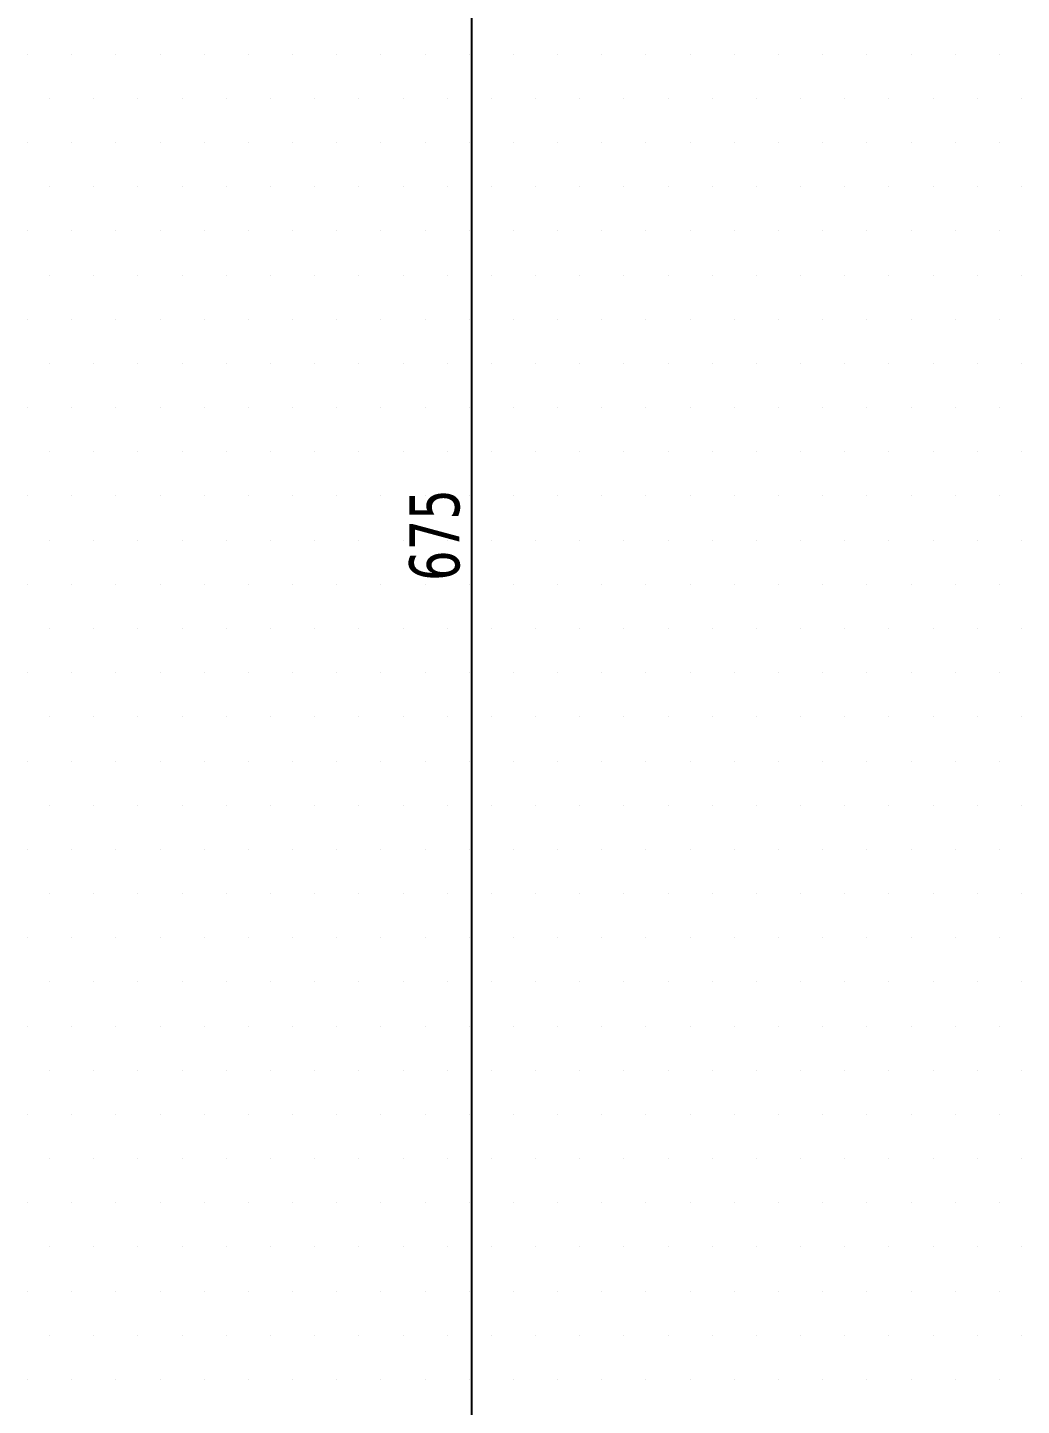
# Model space of a CAD drawing. Header units: millimetres. Extents: x 43168.9 to 43194.6, y -25545.1 to -25543.4.
# Drawn here: x 43178.8472 to 43178.9187, y -25544.041 to -25543.9419 of the extents above; entities that cross this region are included whole.
import ezdxf

# ---------------------------------------------------------------- set-up
doc = ezdxf.new("R2010")
doc.units = ezdxf.units.MM
doc.header["$LTSCALE"] = 200
doc.layers.add('olcuic_sgh', color=183, linetype='Continuous')
doc.layers.add('tarama-zemin_sgh', color=197, linetype='Continuous')
doc.styles.add('dim', font='VERDANA.TTF', dxfattribs={"width": 0.7})

msp = doc.modelspace()

# ---------------------------------------------------------------- linework, layer by layer
at = {"layer": 'olcuic_sgh'}
msp.add_line((43178.879169, -25544.04616), (43178.879169, -25543.91066), dxfattribs=at)
at = {"layer": 'tarama-zemin_sgh'}
for p, q in [((43178.847225, -25543.94385), (43178.847225, -25543.94385)), ((43178.8504, -25543.94385), (43178.8504, -25543.94385)), ((43178.853575, -25543.94385), (43178.853575, -25543.94385)), ((43178.85675, -25543.94385), (43178.85675, -25543.94385)), ((43178.859925, -25543.94385), (43178.859925, -25543.94385)), ((43178.8631, -25543.94385), (43178.8631, -25543.94385)), ((43178.866275, -25543.94385), (43178.866275, -25543.94385)), ((43178.86945, -25543.94385), (43178.86945, -25543.94385)), ((43178.872625, -25543.94385), (43178.872625, -25543.94385)), ((43178.8758, -25543.94385), (43178.8758, -25543.94385)), ((43178.878975, -25543.94385), (43178.878975, -25543.94385)), ((43178.88215, -25543.94385), (43178.88215, -25543.94385)), ((43178.885325, -25543.94385), (43178.885325, -25543.94385)), ((43178.8885, -25543.94385), (43178.8885, -25543.94385)), ((43178.891675, -25543.94385), (43178.891675, -25543.94385)), ((43178.89485, -25543.94385), (43178.89485, -25543.94385)), ((43178.898025, -25543.94385), (43178.898025, -25543.94385)), ((43178.9012, -25543.94385), (43178.9012, -25543.94385)), ((43178.904375, -25543.94385), (43178.904375, -25543.94385)), ((43178.90755, -25543.94385), (43178.90755, -25543.94385)), ((43178.910725, -25543.94385), (43178.910725, -25543.94385)), ((43178.9139, -25543.94385), (43178.9139, -25543.94385)), ((43178.917075, -25543.94385), (43178.917075, -25543.94385)), ((43178.848812, -25543.947025), (43178.848812, -25543.947025)), ((43178.851987, -25543.947025), (43178.851987, -25543.947025)), ((43178.855162, -25543.947025), (43178.855162, -25543.947025)), ((43178.858337, -25543.947025), (43178.858337, -25543.947025)), ((43178.861512, -25543.947025), (43178.861512, -25543.947025)), ((43178.864687, -25543.947025), (43178.864687, -25543.947025)), ((43178.867862, -25543.947025), (43178.867862, -25543.947025)), ((43178.871037, -25543.947025), (43178.871037, -25543.947025)), ((43178.874212, -25543.947025), (43178.874212, -25543.947025)), ((43178.877387, -25543.947025), (43178.877387, -25543.947025)), ((43178.880562, -25543.947025), (43178.880562, -25543.947025)), ((43178.883737, -25543.947025), (43178.883737, -25543.947025)), ((43178.886912, -25543.947025), (43178.886912, -25543.947025)), ((43178.890087, -25543.947025), (43178.890087, -25543.947025)), ((43178.893262, -25543.947025), (43178.893262, -25543.947025)), ((43178.896437, -25543.947025), (43178.896437, -25543.947025)), ((43178.899612, -25543.947025), (43178.899612, -25543.947025)), ((43178.902787, -25543.947025), (43178.902787, -25543.947025)), ((43178.905962, -25543.947025), (43178.905962, -25543.947025)), ((43178.909137, -25543.947025), (43178.909137, -25543.947025)), ((43178.912312, -25543.947025), (43178.912312, -25543.947025)), ((43178.915487, -25543.947025), (43178.915487, -25543.947025)), ((43178.918662, -25543.947025), (43178.918662, -25543.947025)), ((43178.847225, -25543.9502), (43178.847225, -25543.9502)), ((43178.8504, -25543.9502), (43178.8504, -25543.9502)), ((43178.853575, -25543.9502), (43178.853575, -25543.9502)), ((43178.85675, -25543.9502), (43178.85675, -25543.9502)), ((43178.859925, -25543.9502), (43178.859925, -25543.9502)), ((43178.8631, -25543.9502), (43178.8631, -25543.9502)), ((43178.866275, -25543.9502), (43178.866275, -25543.9502)), ((43178.86945, -25543.9502), (43178.86945, -25543.9502)), ((43178.872625, -25543.9502), (43178.872625, -25543.9502)), ((43178.8758, -25543.9502), (43178.8758, -25543.9502)), ((43178.878975, -25543.9502), (43178.878975, -25543.9502)), ((43178.88215, -25543.9502), (43178.88215, -25543.9502)), ((43178.885325, -25543.9502), (43178.885325, -25543.9502)), ((43178.8885, -25543.9502), (43178.8885, -25543.9502)), ((43178.891675, -25543.9502), (43178.891675, -25543.9502)), ((43178.89485, -25543.9502), (43178.89485, -25543.9502)), ((43178.898025, -25543.9502), (43178.898025, -25543.9502)), ((43178.9012, -25543.9502), (43178.9012, -25543.9502)), ((43178.904375, -25543.9502), (43178.904375, -25543.9502)), ((43178.90755, -25543.9502), (43178.90755, -25543.9502)), ((43178.910725, -25543.9502), (43178.910725, -25543.9502)), ((43178.9139, -25543.9502), (43178.9139, -25543.9502)), ((43178.917075, -25543.9502), (43178.917075, -25543.9502)), ((43178.848812, -25543.953375), (43178.848812, -25543.953375)), ((43178.851987, -25543.953375), (43178.851987, -25543.953375)), ((43178.855162, -25543.953375), (43178.855162, -25543.953375)), ((43178.858337, -25543.953375), (43178.858337, -25543.953375)), ((43178.861512, -25543.953375), (43178.861512, -25543.953375)), ((43178.864687, -25543.953375), (43178.864687, -25543.953375)), ((43178.867862, -25543.953375), (43178.867862, -25543.953375)), ((43178.871037, -25543.953375), (43178.871037, -25543.953375)), ((43178.874212, -25543.953375), (43178.874212, -25543.953375)), ((43178.877387, -25543.953375), (43178.877387, -25543.953375)), ((43178.880562, -25543.953375), (43178.880562, -25543.953375)), ((43178.883737, -25543.953375), (43178.883737, -25543.953375)), ((43178.886912, -25543.953375), (43178.886912, -25543.953375)), ((43178.890087, -25543.953375), (43178.890087, -25543.953375)), ((43178.893262, -25543.953375), (43178.893262, -25543.953375)), ((43178.896437, -25543.953375), (43178.896437, -25543.953375)), ((43178.899612, -25543.953375), (43178.899612, -25543.953375)), ((43178.902787, -25543.953375), (43178.902787, -25543.953375)), ((43178.905962, -25543.953375), (43178.905962, -25543.953375)), ((43178.909137, -25543.953375), (43178.909137, -25543.953375)), ((43178.912312, -25543.953375), (43178.912312, -25543.953375)), ((43178.915487, -25543.953375), (43178.915487, -25543.953375)), ((43178.918662, -25543.953375), (43178.918662, -25543.953375)), ((43178.847225, -25543.95655), (43178.847225, -25543.95655)), ((43178.8504, -25543.95655), (43178.8504, -25543.95655)), ((43178.853575, -25543.95655), (43178.853575, -25543.95655)), ((43178.85675, -25543.95655), (43178.85675, -25543.95655)), ((43178.859925, -25543.95655), (43178.859925, -25543.95655)), ((43178.8631, -25543.95655), (43178.8631, -25543.95655)), ((43178.866275, -25543.95655), (43178.866275, -25543.95655)), ((43178.86945, -25543.95655), (43178.86945, -25543.95655)), ((43178.872625, -25543.95655), (43178.872625, -25543.95655)), ((43178.8758, -25543.95655), (43178.8758, -25543.95655)), ((43178.878975, -25543.95655), (43178.878975, -25543.95655)), ((43178.88215, -25543.95655), (43178.88215, -25543.95655)), ((43178.885325, -25543.95655), (43178.885325, -25543.95655)), ((43178.8885, -25543.95655), (43178.8885, -25543.95655)), ((43178.891675, -25543.95655), (43178.891675, -25543.95655)), ((43178.89485, -25543.95655), (43178.89485, -25543.95655)), ((43178.898025, -25543.95655), (43178.898025, -25543.95655)), ((43178.9012, -25543.95655), (43178.9012, -25543.95655)), ((43178.904375, -25543.95655), (43178.904375, -25543.95655)), ((43178.90755, -25543.95655), (43178.90755, -25543.95655)), ((43178.910725, -25543.95655), (43178.910725, -25543.95655)), ((43178.9139, -25543.95655), (43178.9139, -25543.95655)), ((43178.917075, -25543.95655), (43178.917075, -25543.95655)), ((43178.848812, -25543.959725), (43178.848812, -25543.959725)), ((43178.851987, -25543.959725), (43178.851987, -25543.959725)), ((43178.855162, -25543.959725), (43178.855162, -25543.959725)), ((43178.858337, -25543.959725), (43178.858337, -25543.959725)), ((43178.861512, -25543.959725), (43178.861512, -25543.959725)), ((43178.864687, -25543.959725), (43178.864687, -25543.959725)), ((43178.867862, -25543.959725), (43178.867862, -25543.959725)), ((43178.871037, -25543.959725), (43178.871037, -25543.959725)), ((43178.874212, -25543.959725), (43178.874212, -25543.959725)), ((43178.877387, -25543.959725), (43178.877387, -25543.959725)), ((43178.880562, -25543.959725), (43178.880562, -25543.959725)), ((43178.883737, -25543.959725), (43178.883737, -25543.959725)), ((43178.886912, -25543.959725), (43178.886912, -25543.959725)), ((43178.890087, -25543.959725), (43178.890087, -25543.959725)), ((43178.893262, -25543.959725), (43178.893262, -25543.959725)), ((43178.896437, -25543.959725), (43178.896437, -25543.959725)), ((43178.899612, -25543.959725), (43178.899612, -25543.959725)), ((43178.902787, -25543.959725), (43178.902787, -25543.959725)), ((43178.905962, -25543.959725), (43178.905962, -25543.959725)), ((43178.909137, -25543.959725), (43178.909137, -25543.959725)), ((43178.912312, -25543.959725), (43178.912312, -25543.959725)), ((43178.915487, -25543.959725), (43178.915487, -25543.959725)), ((43178.918662, -25543.959725), (43178.918662, -25543.959725)), ((43178.847225, -25543.9629), (43178.847225, -25543.9629)), ((43178.8504, -25543.9629), (43178.8504, -25543.9629)), ((43178.853575, -25543.9629), (43178.853575, -25543.9629)), ((43178.85675, -25543.9629), (43178.85675, -25543.9629)), ((43178.859925, -25543.9629), (43178.859925, -25543.9629)), ((43178.8631, -25543.9629), (43178.8631, -25543.9629)), ((43178.866275, -25543.9629), (43178.866275, -25543.9629)), ((43178.86945, -25543.9629), (43178.86945, -25543.9629)), ((43178.872625, -25543.9629), (43178.872625, -25543.9629)), ((43178.8758, -25543.9629), (43178.8758, -25543.9629)), ((43178.878975, -25543.9629), (43178.878975, -25543.9629)), ((43178.88215, -25543.9629), (43178.88215, -25543.9629)), ((43178.885325, -25543.9629), (43178.885325, -25543.9629)), ((43178.8885, -25543.9629), (43178.8885, -25543.9629)), ((43178.891675, -25543.9629), (43178.891675, -25543.9629)), ((43178.89485, -25543.9629), (43178.89485, -25543.9629)), ((43178.898025, -25543.9629), (43178.898025, -25543.9629)), ((43178.9012, -25543.9629), (43178.9012, -25543.9629)), ((43178.904375, -25543.9629), (43178.904375, -25543.9629)), ((43178.90755, -25543.9629), (43178.90755, -25543.9629)), ((43178.910725, -25543.9629), (43178.910725, -25543.9629)), ((43178.9139, -25543.9629), (43178.9139, -25543.9629)), ((43178.917075, -25543.9629), (43178.917075, -25543.9629)), ((43178.848812, -25543.966075), (43178.848812, -25543.966075)), ((43178.851987, -25543.966075), (43178.851987, -25543.966075)), ((43178.855162, -25543.966075), (43178.855162, -25543.966075)), ((43178.858337, -25543.966075), (43178.858337, -25543.966075)), ((43178.861512, -25543.966075), (43178.861512, -25543.966075)), ((43178.864687, -25543.966075), (43178.864687, -25543.966075)), ((43178.867862, -25543.966075), (43178.867862, -25543.966075)), ((43178.871037, -25543.966075), (43178.871037, -25543.966075)), ((43178.874212, -25543.966075), (43178.874212, -25543.966075)), ((43178.877387, -25543.966075), (43178.877387, -25543.966075)), ((43178.880562, -25543.966075), (43178.880562, -25543.966075)), ((43178.883737, -25543.966075), (43178.883737, -25543.966075)), ((43178.886912, -25543.966075), (43178.886912, -25543.966075)), ((43178.890087, -25543.966075), (43178.890087, -25543.966075)), ((43178.893262, -25543.966075), (43178.893262, -25543.966075)), ((43178.896437, -25543.966075), (43178.896437, -25543.966075)), ((43178.899612, -25543.966075), (43178.899612, -25543.966075)), ((43178.902787, -25543.966075), (43178.902787, -25543.966075)), ((43178.905962, -25543.966075), (43178.905962, -25543.966075)), ((43178.909137, -25543.966075), (43178.909137, -25543.966075)), ((43178.912312, -25543.966075), (43178.912312, -25543.966075)), ((43178.915487, -25543.966075), (43178.915487, -25543.966075)), ((43178.918662, -25543.966075), (43178.918662, -25543.966075)), ((43178.847225, -25543.96925), (43178.847225, -25543.96925)), ((43178.8504, -25543.96925), (43178.8504, -25543.96925)), ((43178.853575, -25543.96925), (43178.853575, -25543.96925)), ((43178.85675, -25543.96925), (43178.85675, -25543.96925)), ((43178.859925, -25543.96925), (43178.859925, -25543.96925)), ((43178.8631, -25543.96925), (43178.8631, -25543.96925)), ((43178.866275, -25543.96925), (43178.866275, -25543.96925)), ((43178.86945, -25543.96925), (43178.86945, -25543.96925)), ((43178.872625, -25543.96925), (43178.872625, -25543.96925)), ((43178.8758, -25543.96925), (43178.8758, -25543.96925)), ((43178.878975, -25543.96925), (43178.878975, -25543.96925)), ((43178.88215, -25543.96925), (43178.88215, -25543.96925)), ((43178.885325, -25543.96925), (43178.885325, -25543.96925)), ((43178.8885, -25543.96925), (43178.8885, -25543.96925)), ((43178.891675, -25543.96925), (43178.891675, -25543.96925)), ((43178.89485, -25543.96925), (43178.89485, -25543.96925)), ((43178.898025, -25543.96925), (43178.898025, -25543.96925)), ((43178.9012, -25543.96925), (43178.9012, -25543.96925)), ((43178.904375, -25543.96925), (43178.904375, -25543.96925)), ((43178.90755, -25543.96925), (43178.90755, -25543.96925)), ((43178.910725, -25543.96925), (43178.910725, -25543.96925)), ((43178.9139, -25543.96925), (43178.9139, -25543.96925)), ((43178.917075, -25543.96925), (43178.917075, -25543.96925)), ((43178.848812, -25543.972425), (43178.848812, -25543.972425)), ((43178.851987, -25543.972425), (43178.851987, -25543.972425)), ((43178.855162, -25543.972425), (43178.855162, -25543.972425)), ((43178.858337, -25543.972425), (43178.858337, -25543.972425)), ((43178.861512, -25543.972425), (43178.861512, -25543.972425)), ((43178.864687, -25543.972425), (43178.864687, -25543.972425)), ((43178.867862, -25543.972425), (43178.867862, -25543.972425)), ((43178.871037, -25543.972425), (43178.871037, -25543.972425)), ((43178.874212, -25543.972425), (43178.874212, -25543.972425)), ((43178.877387, -25543.972425), (43178.877387, -25543.972425)), ((43178.880562, -25543.972425), (43178.880562, -25543.972425)), ((43178.883737, -25543.972425), (43178.883737, -25543.972425)), ((43178.886912, -25543.972425), (43178.886912, -25543.972425)), ((43178.890087, -25543.972425), (43178.890087, -25543.972425)), ((43178.893262, -25543.972425), (43178.893262, -25543.972425)), ((43178.896437, -25543.972425), (43178.896437, -25543.972425)), ((43178.899612, -25543.972425), (43178.899612, -25543.972425)), ((43178.902787, -25543.972425), (43178.902787, -25543.972425)), ((43178.905962, -25543.972425), (43178.905962, -25543.972425)), ((43178.909137, -25543.972425), (43178.909137, -25543.972425)), ((43178.912312, -25543.972425), (43178.912312, -25543.972425)), ((43178.915487, -25543.972425), (43178.915487, -25543.972425)), ((43178.918662, -25543.972425), (43178.918662, -25543.972425)), ((43178.847225, -25543.9756), (43178.847225, -25543.9756)), ((43178.8504, -25543.9756), (43178.8504, -25543.9756)), ((43178.853575, -25543.9756), (43178.853575, -25543.9756)), ((43178.85675, -25543.9756), (43178.85675, -25543.9756)), ((43178.859925, -25543.9756), (43178.859925, -25543.9756)), ((43178.8631, -25543.9756), (43178.8631, -25543.9756)), ((43178.866275, -25543.9756), (43178.866275, -25543.9756)), ((43178.86945, -25543.9756), (43178.86945, -25543.9756)), ((43178.872625, -25543.9756), (43178.872625, -25543.9756)), ((43178.8758, -25543.9756), (43178.8758, -25543.9756)), ((43178.878975, -25543.9756), (43178.878975, -25543.9756)), ((43178.88215, -25543.9756), (43178.88215, -25543.9756)), ((43178.885325, -25543.9756), (43178.885325, -25543.9756)), ((43178.8885, -25543.9756), (43178.8885, -25543.9756)), ((43178.891675, -25543.9756), (43178.891675, -25543.9756)), ((43178.89485, -25543.9756), (43178.89485, -25543.9756)), ((43178.898025, -25543.9756), (43178.898025, -25543.9756)), ((43178.9012, -25543.9756), (43178.9012, -25543.9756)), ((43178.904375, -25543.9756), (43178.904375, -25543.9756)), ((43178.90755, -25543.9756), (43178.90755, -25543.9756)), ((43178.910725, -25543.9756), (43178.910725, -25543.9756)), ((43178.9139, -25543.9756), (43178.9139, -25543.9756)), ((43178.917075, -25543.9756), (43178.917075, -25543.9756)), ((43178.848812, -25543.978775), (43178.848812, -25543.978775)), ((43178.851987, -25543.978775), (43178.851987, -25543.978775)), ((43178.855162, -25543.978775), (43178.855162, -25543.978775)), ((43178.858337, -25543.978775), (43178.858337, -25543.978775)), ((43178.861512, -25543.978775), (43178.861512, -25543.978775)), ((43178.864687, -25543.978775), (43178.864687, -25543.978775)), ((43178.867862, -25543.978775), (43178.867862, -25543.978775)), ((43178.871037, -25543.978775), (43178.871037, -25543.978775)), ((43178.874212, -25543.978775), (43178.874212, -25543.978775)), ((43178.877387, -25543.978775), (43178.877387, -25543.978775)), ((43178.880562, -25543.978775), (43178.880562, -25543.978775)), ((43178.883737, -25543.978775), (43178.883737, -25543.978775)), ((43178.886912, -25543.978775), (43178.886912, -25543.978775)), ((43178.890087, -25543.978775), (43178.890087, -25543.978775)), ((43178.893262, -25543.978775), (43178.893262, -25543.978775)), ((43178.896437, -25543.978775), (43178.896437, -25543.978775)), ((43178.899612, -25543.978775), (43178.899612, -25543.978775)), ((43178.902787, -25543.978775), (43178.902787, -25543.978775)), ((43178.905962, -25543.978775), (43178.905962, -25543.978775)), ((43178.909137, -25543.978775), (43178.909137, -25543.978775)), ((43178.912312, -25543.978775), (43178.912312, -25543.978775)), ((43178.915487, -25543.978775), (43178.915487, -25543.978775)), ((43178.918662, -25543.978775), (43178.918662, -25543.978775)), ((43178.847225, -25543.98195), (43178.847225, -25543.98195)), ((43178.8504, -25543.98195), (43178.8504, -25543.98195)), ((43178.853575, -25543.98195), (43178.853575, -25543.98195)), ((43178.85675, -25543.98195), (43178.85675, -25543.98195)), ((43178.859925, -25543.98195), (43178.859925, -25543.98195)), ((43178.8631, -25543.98195), (43178.8631, -25543.98195)), ((43178.866275, -25543.98195), (43178.866275, -25543.98195)), ((43178.86945, -25543.98195), (43178.86945, -25543.98195)), ((43178.872625, -25543.98195), (43178.872625, -25543.98195)), ((43178.8758, -25543.98195), (43178.8758, -25543.98195)), ((43178.878975, -25543.98195), (43178.878975, -25543.98195)), ((43178.88215, -25543.98195), (43178.88215, -25543.98195)), ((43178.885325, -25543.98195), (43178.885325, -25543.98195)), ((43178.8885, -25543.98195), (43178.8885, -25543.98195)), ((43178.891675, -25543.98195), (43178.891675, -25543.98195)), ((43178.89485, -25543.98195), (43178.89485, -25543.98195)), ((43178.898025, -25543.98195), (43178.898025, -25543.98195)), ((43178.9012, -25543.98195), (43178.9012, -25543.98195)), ((43178.904375, -25543.98195), (43178.904375, -25543.98195)), ((43178.90755, -25543.98195), (43178.90755, -25543.98195)), ((43178.910725, -25543.98195), (43178.910725, -25543.98195)), ((43178.9139, -25543.98195), (43178.9139, -25543.98195)), ((43178.917075, -25543.98195), (43178.917075, -25543.98195)), ((43178.848812, -25543.985125), (43178.848812, -25543.985125)), ((43178.851987, -25543.985125), (43178.851987, -25543.985125)), ((43178.855162, -25543.985125), (43178.855162, -25543.985125)), ((43178.858337, -25543.985125), (43178.858337, -25543.985125)), ((43178.861512, -25543.985125), (43178.861512, -25543.985125)), ((43178.864687, -25543.985125), (43178.864687, -25543.985125)), ((43178.867862, -25543.985125), (43178.867862, -25543.985125)), ((43178.871037, -25543.985125), (43178.871037, -25543.985125)), ((43178.874212, -25543.985125), (43178.874212, -25543.985125)), ((43178.877387, -25543.985125), (43178.877387, -25543.985125)), ((43178.880562, -25543.985125), (43178.880562, -25543.985125)), ((43178.883737, -25543.985125), (43178.883737, -25543.985125)), ((43178.886912, -25543.985125), (43178.886912, -25543.985125)), ((43178.890087, -25543.985125), (43178.890087, -25543.985125)), ((43178.893262, -25543.985125), (43178.893262, -25543.985125)), ((43178.896437, -25543.985125), (43178.896437, -25543.985125)), ((43178.899612, -25543.985125), (43178.899612, -25543.985125)), ((43178.902787, -25543.985125), (43178.902787, -25543.985125)), ((43178.905962, -25543.985125), (43178.905962, -25543.985125)), ((43178.909137, -25543.985125), (43178.909137, -25543.985125)), ((43178.912312, -25543.985125), (43178.912312, -25543.985125)), ((43178.915487, -25543.985125), (43178.915487, -25543.985125)), ((43178.918662, -25543.985125), (43178.918662, -25543.985125)), ((43178.847225, -25543.9883), (43178.847225, -25543.9883)), ((43178.8504, -25543.9883), (43178.8504, -25543.9883)), ((43178.853575, -25543.9883), (43178.853575, -25543.9883)), ((43178.85675, -25543.9883), (43178.85675, -25543.9883)), ((43178.859925, -25543.9883), (43178.859925, -25543.9883)), ((43178.8631, -25543.9883), (43178.8631, -25543.9883)), ((43178.866275, -25543.9883), (43178.866275, -25543.9883)), ((43178.86945, -25543.9883), (43178.86945, -25543.9883)), ((43178.872625, -25543.9883), (43178.872625, -25543.9883)), ((43178.8758, -25543.9883), (43178.8758, -25543.9883)), ((43178.878975, -25543.9883), (43178.878975, -25543.9883)), ((43178.88215, -25543.9883), (43178.88215, -25543.9883)), ((43178.885325, -25543.9883), (43178.885325, -25543.9883)), ((43178.8885, -25543.9883), (43178.8885, -25543.9883)), ((43178.891675, -25543.9883), (43178.891675, -25543.9883)), ((43178.89485, -25543.9883), (43178.89485, -25543.9883)), ((43178.898025, -25543.9883), (43178.898025, -25543.9883)), ((43178.9012, -25543.9883), (43178.9012, -25543.9883)), ((43178.904375, -25543.9883), (43178.904375, -25543.9883)), ((43178.90755, -25543.9883), (43178.90755, -25543.9883)), ((43178.910725, -25543.9883), (43178.910725, -25543.9883)), ((43178.9139, -25543.9883), (43178.9139, -25543.9883)), ((43178.917075, -25543.9883), (43178.917075, -25543.9883)), ((43178.848812, -25543.991475), (43178.848812, -25543.991475)), ((43178.851987, -25543.991475), (43178.851987, -25543.991475)), ((43178.855162, -25543.991475), (43178.855162, -25543.991475)), ((43178.858337, -25543.991475), (43178.858337, -25543.991475)), ((43178.861512, -25543.991475), (43178.861512, -25543.991475)), ((43178.864687, -25543.991475), (43178.864687, -25543.991475)), ((43178.867862, -25543.991475), (43178.867862, -25543.991475)), ((43178.871037, -25543.991475), (43178.871037, -25543.991475)), ((43178.874212, -25543.991475), (43178.874212, -25543.991475)), ((43178.877387, -25543.991475), (43178.877387, -25543.991475)), ((43178.880562, -25543.991475), (43178.880562, -25543.991475)), ((43178.883737, -25543.991475), (43178.883737, -25543.991475)), ((43178.886912, -25543.991475), (43178.886912, -25543.991475)), ((43178.890087, -25543.991475), (43178.890087, -25543.991475)), ((43178.893262, -25543.991475), (43178.893262, -25543.991475)), ((43178.896437, -25543.991475), (43178.896437, -25543.991475)), ((43178.899612, -25543.991475), (43178.899612, -25543.991475)), ((43178.902787, -25543.991475), (43178.902787, -25543.991475)), ((43178.905962, -25543.991475), (43178.905962, -25543.991475)), ((43178.909137, -25543.991475), (43178.909137, -25543.991475)), ((43178.912312, -25543.991475), (43178.912312, -25543.991475)), ((43178.915487, -25543.991475), (43178.915487, -25543.991475)), ((43178.918662, -25543.991475), (43178.918662, -25543.991475)), ((43178.847225, -25543.99465), (43178.847225, -25543.99465)), ((43178.8504, -25543.99465), (43178.8504, -25543.99465)), ((43178.853575, -25543.99465), (43178.853575, -25543.99465)), ((43178.85675, -25543.99465), (43178.85675, -25543.99465)), ((43178.859925, -25543.99465), (43178.859925, -25543.99465)), ((43178.8631, -25543.99465), (43178.8631, -25543.99465)), ((43178.866275, -25543.99465), (43178.866275, -25543.99465)), ((43178.86945, -25543.99465), (43178.86945, -25543.99465)), ((43178.872625, -25543.99465), (43178.872625, -25543.99465)), ((43178.8758, -25543.99465), (43178.8758, -25543.99465)), ((43178.878975, -25543.99465), (43178.878975, -25543.99465)), ((43178.88215, -25543.99465), (43178.88215, -25543.99465)), ((43178.885325, -25543.99465), (43178.885325, -25543.99465)), ((43178.8885, -25543.99465), (43178.8885, -25543.99465)), ((43178.891675, -25543.99465), (43178.891675, -25543.99465)), ((43178.89485, -25543.99465), (43178.89485, -25543.99465)), ((43178.898025, -25543.99465), (43178.898025, -25543.99465)), ((43178.9012, -25543.99465), (43178.9012, -25543.99465)), ((43178.904375, -25543.99465), (43178.904375, -25543.99465)), ((43178.90755, -25543.99465), (43178.90755, -25543.99465)), ((43178.910725, -25543.99465), (43178.910725, -25543.99465)), ((43178.9139, -25543.99465), (43178.9139, -25543.99465)), ((43178.917075, -25543.99465), (43178.917075, -25543.99465)), ((43178.848812, -25543.997825), (43178.848812, -25543.997825)), ((43178.851987, -25543.997825), (43178.851987, -25543.997825)), ((43178.855162, -25543.997825), (43178.855162, -25543.997825)), ((43178.858337, -25543.997825), (43178.858337, -25543.997825)), ((43178.861512, -25543.997825), (43178.861512, -25543.997825)), ((43178.864687, -25543.997825), (43178.864687, -25543.997825)), ((43178.867862, -25543.997825), (43178.867862, -25543.997825)), ((43178.871037, -25543.997825), (43178.871037, -25543.997825)), ((43178.874212, -25543.997825), (43178.874212, -25543.997825)), ((43178.877387, -25543.997825), (43178.877387, -25543.997825)), ((43178.880562, -25543.997825), (43178.880562, -25543.997825)), ((43178.883737, -25543.997825), (43178.883737, -25543.997825)), ((43178.886912, -25543.997825), (43178.886912, -25543.997825)), ((43178.890087, -25543.997825), (43178.890087, -25543.997825)), ((43178.893262, -25543.997825), (43178.893262, -25543.997825)), ((43178.896437, -25543.997825), (43178.896437, -25543.997825)), ((43178.899612, -25543.997825), (43178.899612, -25543.997825)), ((43178.902787, -25543.997825), (43178.902787, -25543.997825)), ((43178.905962, -25543.997825), (43178.905962, -25543.997825)), ((43178.909137, -25543.997825), (43178.909137, -25543.997825)), ((43178.912312, -25543.997825), (43178.912312, -25543.997825)), ((43178.915487, -25543.997825), (43178.915487, -25543.997825)), ((43178.918662, -25543.997825), (43178.918662, -25543.997825)), ((43178.847225, -25544.001), (43178.847225, -25544.001)), ((43178.8504, -25544.001), (43178.8504, -25544.001)), ((43178.853575, -25544.001), (43178.853575, -25544.001)), ((43178.85675, -25544.001), (43178.85675, -25544.001)), ((43178.859925, -25544.001), (43178.859925, -25544.001)), ((43178.8631, -25544.001), (43178.8631, -25544.001)), ((43178.866275, -25544.001), (43178.866275, -25544.001)), ((43178.86945, -25544.001), (43178.86945, -25544.001)), ((43178.872625, -25544.001), (43178.872625, -25544.001)), ((43178.8758, -25544.001), (43178.8758, -25544.001)), ((43178.878975, -25544.001), (43178.878975, -25544.001)), ((43178.88215, -25544.001), (43178.88215, -25544.001)), ((43178.885325, -25544.001), (43178.885325, -25544.001)), ((43178.8885, -25544.001), (43178.8885, -25544.001)), ((43178.891675, -25544.001), (43178.891675, -25544.001)), ((43178.89485, -25544.001), (43178.89485, -25544.001)), ((43178.898025, -25544.001), (43178.898025, -25544.001)), ((43178.9012, -25544.001), (43178.9012, -25544.001)), ((43178.904375, -25544.001), (43178.904375, -25544.001)), ((43178.90755, -25544.001), (43178.90755, -25544.001)), ((43178.910725, -25544.001), (43178.910725, -25544.001)), ((43178.9139, -25544.001), (43178.9139, -25544.001)), ((43178.917075, -25544.001), (43178.917075, -25544.001)), ((43178.848812, -25544.004175), (43178.848812, -25544.004175)), ((43178.851987, -25544.004175), (43178.851987, -25544.004175)), ((43178.855162, -25544.004175), (43178.855162, -25544.004175)), ((43178.858337, -25544.004175), (43178.858337, -25544.004175)), ((43178.861512, -25544.004175), (43178.861512, -25544.004175)), ((43178.864687, -25544.004175), (43178.864687, -25544.004175)), ((43178.867862, -25544.004175), (43178.867862, -25544.004175)), ((43178.871037, -25544.004175), (43178.871037, -25544.004175)), ((43178.874212, -25544.004175), (43178.874212, -25544.004175)), ((43178.877387, -25544.004175), (43178.877387, -25544.004175)), ((43178.880562, -25544.004175), (43178.880562, -25544.004175)), ((43178.883737, -25544.004175), (43178.883737, -25544.004175)), ((43178.886912, -25544.004175), (43178.886912, -25544.004175)), ((43178.890087, -25544.004175), (43178.890087, -25544.004175)), ((43178.893262, -25544.004175), (43178.893262, -25544.004175)), ((43178.896437, -25544.004175), (43178.896437, -25544.004175)), ((43178.899612, -25544.004175), (43178.899612, -25544.004175)), ((43178.902787, -25544.004175), (43178.902787, -25544.004175)), ((43178.905962, -25544.004175), (43178.905962, -25544.004175)), ((43178.909137, -25544.004175), (43178.909137, -25544.004175)), ((43178.912312, -25544.004175), (43178.912312, -25544.004175)), ((43178.915487, -25544.004175), (43178.915487, -25544.004175)), ((43178.918662, -25544.004175), (43178.918662, -25544.004175)), ((43178.847225, -25544.00735), (43178.847225, -25544.00735)), ((43178.8504, -25544.00735), (43178.8504, -25544.00735)), ((43178.853575, -25544.00735), (43178.853575, -25544.00735)), ((43178.85675, -25544.00735), (43178.85675, -25544.00735)), ((43178.859925, -25544.00735), (43178.859925, -25544.00735)), ((43178.8631, -25544.00735), (43178.8631, -25544.00735)), ((43178.866275, -25544.00735), (43178.866275, -25544.00735)), ((43178.86945, -25544.00735), (43178.86945, -25544.00735)), ((43178.872625, -25544.00735), (43178.872625, -25544.00735)), ((43178.8758, -25544.00735), (43178.8758, -25544.00735)), ((43178.878975, -25544.00735), (43178.878975, -25544.00735)), ((43178.88215, -25544.00735), (43178.88215, -25544.00735)), ((43178.885325, -25544.00735), (43178.885325, -25544.00735)), ((43178.8885, -25544.00735), (43178.8885, -25544.00735)), ((43178.891675, -25544.00735), (43178.891675, -25544.00735)), ((43178.89485, -25544.00735), (43178.89485, -25544.00735)), ((43178.898025, -25544.00735), (43178.898025, -25544.00735)), ((43178.9012, -25544.00735), (43178.9012, -25544.00735)), ((43178.904375, -25544.00735), (43178.904375, -25544.00735)), ((43178.90755, -25544.00735), (43178.90755, -25544.00735)), ((43178.910725, -25544.00735), (43178.910725, -25544.00735)), ((43178.9139, -25544.00735), (43178.9139, -25544.00735)), ((43178.917075, -25544.00735), (43178.917075, -25544.00735)), ((43178.848812, -25544.010525), (43178.848812, -25544.010525)), ((43178.851987, -25544.010525), (43178.851987, -25544.010525)), ((43178.855162, -25544.010525), (43178.855162, -25544.010525)), ((43178.858337, -25544.010525), (43178.858337, -25544.010525)), ((43178.861512, -25544.010525), (43178.861512, -25544.010525)), ((43178.864687, -25544.010525), (43178.864687, -25544.010525)), ((43178.867862, -25544.010525), (43178.867862, -25544.010525)), ((43178.871037, -25544.010525), (43178.871037, -25544.010525)), ((43178.874212, -25544.010525), (43178.874212, -25544.010525)), ((43178.877387, -25544.010525), (43178.877387, -25544.010525)), ((43178.880562, -25544.010525), (43178.880562, -25544.010525)), ((43178.883737, -25544.010525), (43178.883737, -25544.010525)), ((43178.886912, -25544.010525), (43178.886912, -25544.010525)), ((43178.890087, -25544.010525), (43178.890087, -25544.010525)), ((43178.893262, -25544.010525), (43178.893262, -25544.010525)), ((43178.896437, -25544.010525), (43178.896437, -25544.010525)), ((43178.899612, -25544.010525), (43178.899612, -25544.010525)), ((43178.902787, -25544.010525), (43178.902787, -25544.010525)), ((43178.905962, -25544.010525), (43178.905962, -25544.010525)), ((43178.909137, -25544.010525), (43178.909137, -25544.010525)), ((43178.912312, -25544.010525), (43178.912312, -25544.010525)), ((43178.915487, -25544.010525), (43178.915487, -25544.010525)), ((43178.918662, -25544.010525), (43178.918662, -25544.010525)), ((43178.847225, -25544.0137), (43178.847225, -25544.0137)), ((43178.8504, -25544.0137), (43178.8504, -25544.0137)), ((43178.853575, -25544.0137), (43178.853575, -25544.0137)), ((43178.85675, -25544.0137), (43178.85675, -25544.0137)), ((43178.859925, -25544.0137), (43178.859925, -25544.0137)), ((43178.8631, -25544.0137), (43178.8631, -25544.0137)), ((43178.866275, -25544.0137), (43178.866275, -25544.0137)), ((43178.86945, -25544.0137), (43178.86945, -25544.0137)), ((43178.872625, -25544.0137), (43178.872625, -25544.0137)), ((43178.8758, -25544.0137), (43178.8758, -25544.0137)), ((43178.878975, -25544.0137), (43178.878975, -25544.0137)), ((43178.88215, -25544.0137), (43178.88215, -25544.0137)), ((43178.885325, -25544.0137), (43178.885325, -25544.0137)), ((43178.8885, -25544.0137), (43178.8885, -25544.0137)), ((43178.891675, -25544.0137), (43178.891675, -25544.0137)), ((43178.89485, -25544.0137), (43178.89485, -25544.0137)), ((43178.898025, -25544.0137), (43178.898025, -25544.0137)), ((43178.9012, -25544.0137), (43178.9012, -25544.0137)), ((43178.904375, -25544.0137), (43178.904375, -25544.0137)), ((43178.90755, -25544.0137), (43178.90755, -25544.0137)), ((43178.910725, -25544.0137), (43178.910725, -25544.0137)), ((43178.9139, -25544.0137), (43178.9139, -25544.0137)), ((43178.917075, -25544.0137), (43178.917075, -25544.0137)), ((43178.848812, -25544.016875), (43178.848812, -25544.016875)), ((43178.851987, -25544.016875), (43178.851987, -25544.016875)), ((43178.855162, -25544.016875), (43178.855162, -25544.016875)), ((43178.858337, -25544.016875), (43178.858337, -25544.016875)), ((43178.861512, -25544.016875), (43178.861512, -25544.016875)), ((43178.864687, -25544.016875), (43178.864687, -25544.016875)), ((43178.867862, -25544.016875), (43178.867862, -25544.016875)), ((43178.871037, -25544.016875), (43178.871037, -25544.016875)), ((43178.874212, -25544.016875), (43178.874212, -25544.016875)), ((43178.877387, -25544.016875), (43178.877387, -25544.016875)), ((43178.880562, -25544.016875), (43178.880562, -25544.016875)), ((43178.883737, -25544.016875), (43178.883737, -25544.016875)), ((43178.886912, -25544.016875), (43178.886912, -25544.016875)), ((43178.890087, -25544.016875), (43178.890087, -25544.016875)), ((43178.893262, -25544.016875), (43178.893262, -25544.016875)), ((43178.896437, -25544.016875), (43178.896437, -25544.016875)), ((43178.899612, -25544.016875), (43178.899612, -25544.016875)), ((43178.902787, -25544.016875), (43178.902787, -25544.016875)), ((43178.905962, -25544.016875), (43178.905962, -25544.016875)), ((43178.909137, -25544.016875), (43178.909137, -25544.016875)), ((43178.912312, -25544.016875), (43178.912312, -25544.016875)), ((43178.915487, -25544.016875), (43178.915487, -25544.016875)), ((43178.918662, -25544.016875), (43178.918662, -25544.016875)), ((43178.847225, -25544.02005), (43178.847225, -25544.02005)), ((43178.8504, -25544.02005), (43178.8504, -25544.02005)), ((43178.853575, -25544.02005), (43178.853575, -25544.02005)), ((43178.85675, -25544.02005), (43178.85675, -25544.02005)), ((43178.859925, -25544.02005), (43178.859925, -25544.02005)), ((43178.8631, -25544.02005), (43178.8631, -25544.02005)), ((43178.866275, -25544.02005), (43178.866275, -25544.02005)), ((43178.86945, -25544.02005), (43178.86945, -25544.02005)), ((43178.872625, -25544.02005), (43178.872625, -25544.02005)), ((43178.8758, -25544.02005), (43178.8758, -25544.02005)), ((43178.878975, -25544.02005), (43178.878975, -25544.02005)), ((43178.88215, -25544.02005), (43178.88215, -25544.02005)), ((43178.885325, -25544.02005), (43178.885325, -25544.02005)), ((43178.8885, -25544.02005), (43178.8885, -25544.02005)), ((43178.891675, -25544.02005), (43178.891675, -25544.02005)), ((43178.89485, -25544.02005), (43178.89485, -25544.02005)), ((43178.898025, -25544.02005), (43178.898025, -25544.02005)), ((43178.9012, -25544.02005), (43178.9012, -25544.02005)), ((43178.904375, -25544.02005), (43178.904375, -25544.02005)), ((43178.90755, -25544.02005), (43178.90755, -25544.02005)), ((43178.910725, -25544.02005), (43178.910725, -25544.02005)), ((43178.9139, -25544.02005), (43178.9139, -25544.02005)), ((43178.917075, -25544.02005), (43178.917075, -25544.02005)), ((43178.848812, -25544.023225), (43178.848812, -25544.023225)), ((43178.851987, -25544.023225), (43178.851987, -25544.023225)), ((43178.855162, -25544.023225), (43178.855162, -25544.023225)), ((43178.858337, -25544.023225), (43178.858337, -25544.023225)), ((43178.861512, -25544.023225), (43178.861512, -25544.023225)), ((43178.864687, -25544.023225), (43178.864687, -25544.023225)), ((43178.867862, -25544.023225), (43178.867862, -25544.023225)), ((43178.871037, -25544.023225), (43178.871037, -25544.023225)), ((43178.874212, -25544.023225), (43178.874212, -25544.023225)), ((43178.877387, -25544.023225), (43178.877387, -25544.023225)), ((43178.880562, -25544.023225), (43178.880562, -25544.023225)), ((43178.883737, -25544.023225), (43178.883737, -25544.023225)), ((43178.886912, -25544.023225), (43178.886912, -25544.023225)), ((43178.890087, -25544.023225), (43178.890087, -25544.023225)), ((43178.893262, -25544.023225), (43178.893262, -25544.023225)), ((43178.896437, -25544.023225), (43178.896437, -25544.023225)), ((43178.899612, -25544.023225), (43178.899612, -25544.023225)), ((43178.902787, -25544.023225), (43178.902787, -25544.023225)), ((43178.905962, -25544.023225), (43178.905962, -25544.023225)), ((43178.909137, -25544.023225), (43178.909137, -25544.023225)), ((43178.912312, -25544.023225), (43178.912312, -25544.023225)), ((43178.915487, -25544.023225), (43178.915487, -25544.023225)), ((43178.918662, -25544.023225), (43178.918662, -25544.023225)), ((43178.847225, -25544.0264), (43178.847225, -25544.0264)), ((43178.8504, -25544.0264), (43178.8504, -25544.0264)), ((43178.853575, -25544.0264), (43178.853575, -25544.0264)), ((43178.85675, -25544.0264), (43178.85675, -25544.0264)), ((43178.859925, -25544.0264), (43178.859925, -25544.0264)), ((43178.8631, -25544.0264), (43178.8631, -25544.0264)), ((43178.866275, -25544.0264), (43178.866275, -25544.0264)), ((43178.86945, -25544.0264), (43178.86945, -25544.0264)), ((43178.872625, -25544.0264), (43178.872625, -25544.0264)), ((43178.8758, -25544.0264), (43178.8758, -25544.0264)), ((43178.878975, -25544.0264), (43178.878975, -25544.0264)), ((43178.88215, -25544.0264), (43178.88215, -25544.0264)), ((43178.885325, -25544.0264), (43178.885325, -25544.0264)), ((43178.8885, -25544.0264), (43178.8885, -25544.0264)), ((43178.891675, -25544.0264), (43178.891675, -25544.0264)), ((43178.89485, -25544.0264), (43178.89485, -25544.0264)), ((43178.898025, -25544.0264), (43178.898025, -25544.0264)), ((43178.9012, -25544.0264), (43178.9012, -25544.0264)), ((43178.904375, -25544.0264), (43178.904375, -25544.0264)), ((43178.90755, -25544.0264), (43178.90755, -25544.0264)), ((43178.910725, -25544.0264), (43178.910725, -25544.0264)), ((43178.9139, -25544.0264), (43178.9139, -25544.0264)), ((43178.917075, -25544.0264), (43178.917075, -25544.0264)), ((43178.848812, -25544.029575), (43178.848812, -25544.029575)), ((43178.851987, -25544.029575), (43178.851987, -25544.029575)), ((43178.855162, -25544.029575), (43178.855162, -25544.029575)), ((43178.858337, -25544.029575), (43178.858337, -25544.029575)), ((43178.861512, -25544.029575), (43178.861512, -25544.029575)), ((43178.864687, -25544.029575), (43178.864687, -25544.029575)), ((43178.867862, -25544.029575), (43178.867862, -25544.029575)), ((43178.871037, -25544.029575), (43178.871037, -25544.029575)), ((43178.874212, -25544.029575), (43178.874212, -25544.029575)), ((43178.877387, -25544.029575), (43178.877387, -25544.029575)), ((43178.880562, -25544.029575), (43178.880562, -25544.029575)), ((43178.883737, -25544.029575), (43178.883737, -25544.029575)), ((43178.886912, -25544.029575), (43178.886912, -25544.029575)), ((43178.890087, -25544.029575), (43178.890087, -25544.029575)), ((43178.893262, -25544.029575), (43178.893262, -25544.029575)), ((43178.896437, -25544.029575), (43178.896437, -25544.029575)), ((43178.899612, -25544.029575), (43178.899612, -25544.029575)), ((43178.902787, -25544.029575), (43178.902787, -25544.029575)), ((43178.905962, -25544.029575), (43178.905962, -25544.029575)), ((43178.909137, -25544.029575), (43178.909137, -25544.029575)), ((43178.912312, -25544.029575), (43178.912312, -25544.029575)), ((43178.915487, -25544.029575), (43178.915487, -25544.029575)), ((43178.918662, -25544.029575), (43178.918662, -25544.029575)), ((43178.847225, -25544.03275), (43178.847225, -25544.03275)), ((43178.8504, -25544.03275), (43178.8504, -25544.03275)), ((43178.853575, -25544.03275), (43178.853575, -25544.03275)), ((43178.85675, -25544.03275), (43178.85675, -25544.03275)), ((43178.859925, -25544.03275), (43178.859925, -25544.03275)), ((43178.8631, -25544.03275), (43178.8631, -25544.03275)), ((43178.866275, -25544.03275), (43178.866275, -25544.03275)), ((43178.86945, -25544.03275), (43178.86945, -25544.03275)), ((43178.872625, -25544.03275), (43178.872625, -25544.03275)), ((43178.8758, -25544.03275), (43178.8758, -25544.03275)), ((43178.878975, -25544.03275), (43178.878975, -25544.03275)), ((43178.88215, -25544.03275), (43178.88215, -25544.03275)), ((43178.885325, -25544.03275), (43178.885325, -25544.03275)), ((43178.8885, -25544.03275), (43178.8885, -25544.03275)), ((43178.891675, -25544.03275), (43178.891675, -25544.03275)), ((43178.89485, -25544.03275), (43178.89485, -25544.03275)), ((43178.898025, -25544.03275), (43178.898025, -25544.03275)), ((43178.9012, -25544.03275), (43178.9012, -25544.03275)), ((43178.904375, -25544.03275), (43178.904375, -25544.03275)), ((43178.90755, -25544.03275), (43178.90755, -25544.03275)), ((43178.910725, -25544.03275), (43178.910725, -25544.03275)), ((43178.9139, -25544.03275), (43178.9139, -25544.03275)), ((43178.917075, -25544.03275), (43178.917075, -25544.03275)), ((43178.848812, -25544.035925), (43178.848812, -25544.035925)), ((43178.851987, -25544.035925), (43178.851987, -25544.035925)), ((43178.855162, -25544.035925), (43178.855162, -25544.035925)), ((43178.858337, -25544.035925), (43178.858337, -25544.035925)), ((43178.861512, -25544.035925), (43178.861512, -25544.035925)), ((43178.864687, -25544.035925), (43178.864687, -25544.035925)), ((43178.867862, -25544.035925), (43178.867862, -25544.035925)), ((43178.871037, -25544.035925), (43178.871037, -25544.035925)), ((43178.874212, -25544.035925), (43178.874212, -25544.035925)), ((43178.877387, -25544.035925), (43178.877387, -25544.035925)), ((43178.880562, -25544.035925), (43178.880562, -25544.035925)), ((43178.883737, -25544.035925), (43178.883737, -25544.035925)), ((43178.886912, -25544.035925), (43178.886912, -25544.035925)), ((43178.890087, -25544.035925), (43178.890087, -25544.035925)), ((43178.893262, -25544.035925), (43178.893262, -25544.035925)), ((43178.896437, -25544.035925), (43178.896437, -25544.035925)), ((43178.899612, -25544.035925), (43178.899612, -25544.035925)), ((43178.902787, -25544.035925), (43178.902787, -25544.035925)), ((43178.905962, -25544.035925), (43178.905962, -25544.035925)), ((43178.909137, -25544.035925), (43178.909137, -25544.035925)), ((43178.912312, -25544.035925), (43178.912312, -25544.035925)), ((43178.915487, -25544.035925), (43178.915487, -25544.035925)), ((43178.918662, -25544.035925), (43178.918662, -25544.035925)), ((43178.847225, -25544.0391), (43178.847225, -25544.0391)), ((43178.8504, -25544.0391), (43178.8504, -25544.0391)), ((43178.853575, -25544.0391), (43178.853575, -25544.0391)), ((43178.85675, -25544.0391), (43178.85675, -25544.0391)), ((43178.859925, -25544.0391), (43178.859925, -25544.0391)), ((43178.8631, -25544.0391), (43178.8631, -25544.0391)), ((43178.866275, -25544.0391), (43178.866275, -25544.0391)), ((43178.86945, -25544.0391), (43178.86945, -25544.0391)), ((43178.872625, -25544.0391), (43178.872625, -25544.0391)), ((43178.8758, -25544.0391), (43178.8758, -25544.0391)), ((43178.878975, -25544.0391), (43178.878975, -25544.0391)), ((43178.88215, -25544.0391), (43178.88215, -25544.0391)), ((43178.885325, -25544.0391), (43178.885325, -25544.0391)), ((43178.8885, -25544.0391), (43178.8885, -25544.0391)), ((43178.891675, -25544.0391), (43178.891675, -25544.0391)), ((43178.89485, -25544.0391), (43178.89485, -25544.0391)), ((43178.898025, -25544.0391), (43178.898025, -25544.0391)), ((43178.9012, -25544.0391), (43178.9012, -25544.0391)), ((43178.904375, -25544.0391), (43178.904375, -25544.0391)), ((43178.90755, -25544.0391), (43178.90755, -25544.0391)), ((43178.910725, -25544.0391), (43178.910725, -25544.0391)), ((43178.9139, -25544.0391), (43178.9139, -25544.0391)), ((43178.917075, -25544.0391), (43178.917075, -25544.0391))]:
    msp.add_line(p, q, dxfattribs=at)

# ---------------------------------------------------------------- texts
at = {"layer": 'olcuic_sgh', "color": 2, "style": 'dim', "width": 0.7}
msp.add_text('675', height=0.0036, rotation=90, dxfattribs=at).set_placement((43178.87826, -25543.981709))

doc.saveas('drawing.dxf')
